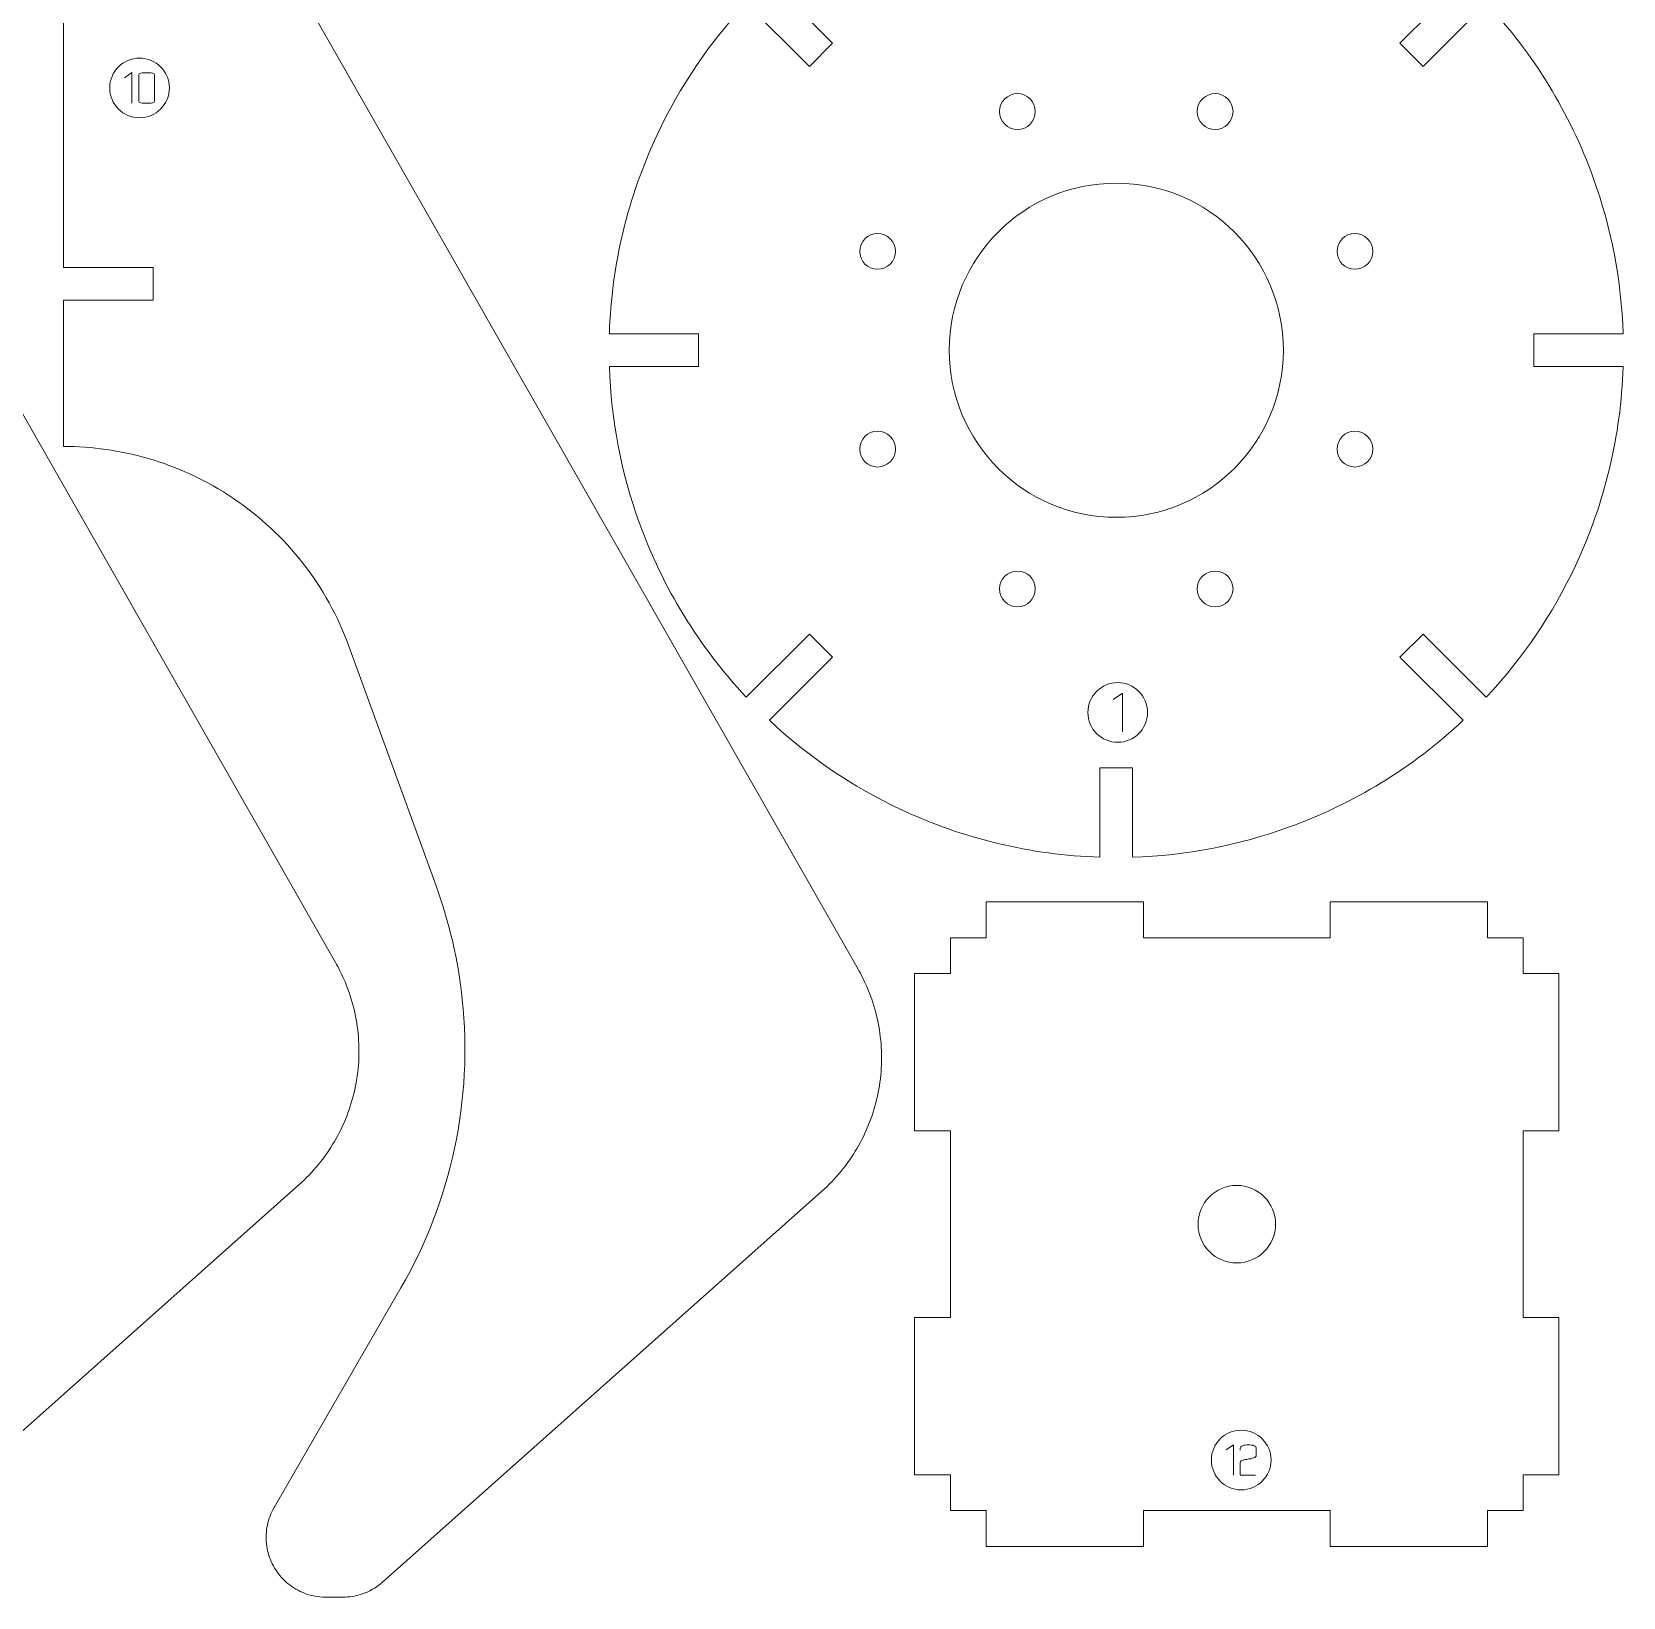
# Model space of a CAD drawing. Header units: inches. Extents: x -185 to 634, y 30 to 850.
# Drawn here: x 214.9 to 592.9, y 31.8 to 403.6 of the extents above; entities that cross this region are included whole.
import ezdxf

# ---------------------------------------------------------------- set-up
doc = ezdxf.new("R2010")
doc.units = ezdxf.units.IN
doc.header["$MEASUREMENT"] = 0
doc.layers.add('_U+00CD_U+00BC_U+00B2_U+00E3 1', color=7, linetype='Continuous')

msp = doc.modelspace()

# ---------------------------------------------------------------- linework, layer by layer
at = {"layer": '_U+00CD_U+00BC_U+00B2_U+00E3 1', "color": 116, "lineweight": 18, "true_color": 0x008837}
for points in [[(236.95, 392.67), (238.7, 393.88), (238.7, 386.6)], [(471.77, 244.99), (473.99, 246.52), (473.99, 237.31)], [(498.64, 66.79), (500.38, 68), (500.38, 60.73)]]:
    msp.add_lwpolyline(points, dxfattribs=at)
at = {"layer": '_U+00CD_U+00BC_U+00B2_U+00E3 1', "color": 7, "lineweight": 18, "true_color": 0xffffff}
msp.add_lwpolyline([(523.34, 188.4), (523.34, 196.91), (560.69, 196.91), (560.69, 188.4), (569.19, 188.4), (569.19, 179.9), (577.7, 179.9), (577.7, 142.55), (569.19, 142.55), (569.19, 98.19), (577.7, 98.19), (577.7, 60.84), (569.19, 60.84), (569.19, 52.34), (560.69, 52.34), (560.69, 43.84), (523.34, 43.84), (523.34, 52.34), (478.98, 52.34), (478.98, 43.84), (441.64, 43.84), (441.64, 52.34), (433.13, 52.34), (433.13, 60.84), (424.63, 60.84), (424.63, 98.19), (433.13, 98.19), (433.13, 142.55), (424.63, 142.55), (424.63, 179.9), (433.13, 179.9), (433.13, 188.4), (441.64, 188.4), (441.64, 196.91), (478.98, 196.91), (478.98, 188.4), (523.34, 188.4)], dxfattribs=at)
for points, knots in [([(112.21, 465.37), (112.85, 465.61), (113.51, 465.79), (114.18, 465.93), (115.64, 466.24), (117.13, 466.31), (118.61, 466.14), (120.09, 465.98), (121.53, 465.59), (122.89, 464.97), (124.25, 464.36), (125.49, 463.54), (126.59, 462.54), (127.7, 461.53), (128.63, 460.37), (129.37, 459.08), (129.37, 459.08), (287.06, 182.56), (287.06, 182.56), (287.8, 181.26), (288.48, 179.92), (289.08, 178.55), (290.87, 174.46), (292, 170.13), (292.44, 165.68), (292.88, 161.23), (292.62, 156.77), (291.66, 152.4), (290.71, 148.04), (289.08, 143.87), (286.82, 140.01), (284.56, 136.15), (281.73, 132.7), (278.39, 129.72), (278.39, 129.72), (174.12, 36.97), (174.12, 36.97), (172.66, 35.67), (170.95, 34.69), (169.08, 34.08), (167.67, 33.62), (166.19, 33.39), (164.7, 33.39), (164.7, 33.39), (160.63, 33.39), (160.63, 33.39), (159.64, 33.39), (158.65, 33.49), (157.68, 33.7), (156.22, 34.01), (154.83, 34.54), (153.54, 35.29), (152.25, 36.03), (151.09, 36.97), (150.1, 38.08), (149.1, 39.19), (148.29, 40.44), (147.68, 41.8), (147.07, 43.16), (146.69, 44.6), (146.53, 46.08), (146.38, 47.56), (146.46, 49.05), (146.77, 50.51), (147.08, 51.97), (147.61, 53.36), (148.35, 54.65), (148.35, 54.65), (178.48, 106.84), (178.48, 106.84), (184.45, 117.16), (188.72, 128.29), (191.2, 139.96), (193.68, 151.62), (194.3, 163.52), (193.05, 175.38), (192.09, 184.59), (190, 193.61), (186.84, 202.31), (186.84, 202.31), (166.12, 259.24), (166.12, 259.24), (163.52, 266.37), (159.85, 273), (155.18, 278.97), (150.51, 284.95), (144.96, 290.12), (138.68, 294.36), (132.39, 298.6), (125.52, 301.81), (118.23, 303.9), (111.76, 305.75), (105.09, 306.69), (98.35, 306.69), (98.35, 306.69), (98.35, 341.41), (98.35, 341.41), (98.35, 341.41), (119.61, 341.41), (119.61, 341.41), (119.61, 341.41), (119.61, 349.21), (119.61, 349.21), (119.61, 349.21), (98.35, 349.21), (98.35, 349.21), (98.35, 349.21), (98.35, 440.63), (98.35, 440.63), (98.35, 440.63), (119.61, 440.63), (119.61, 440.63), (119.61, 440.63), (119.61, 448.42), (119.61, 448.42), (119.61, 448.42), (98.35, 448.42), (98.35, 448.42), (98.35, 450.01), (98.57, 451.58), (99.01, 453.11), (99.5, 454.83), (100.26, 456.45), (101.26, 457.93), (102.26, 459.42), (103.48, 460.72), (104.89, 461.82), (106.3, 462.93), (107.86, 463.79), (109.54, 464.4), (109.54, 464.4), (112.21, 465.37), (112.21, 465.37)], [0, 0, 0, 0, 1, 1, 1, 2, 2, 2, 3, 3, 3, 4, 4, 4, 5, 5, 5, 6, 6, 6, 7, 7, 7, 8, 8, 8, 9, 9, 9, 10, 10, 10, 11, 11, 11, 12, 12, 12, 13, 13, 13, 14, 14, 14, 15, 15, 15, 16, 16, 16, 17, 17, 17, 18, 18, 18, 19, 19, 19, 20, 20, 20, 21, 21, 21, 22, 22, 22, 23, 23, 23, 24, 24, 24, 25, 25, 25, 26, 26, 26, 27, 27, 27, 28, 28, 28, 29, 29, 29, 30, 30, 30, 31, 31, 31, 32, 32, 32, 33, 33, 33, 34, 34, 34, 35, 35, 35, 36, 36, 36, 37, 37, 37, 38, 38, 38, 39, 39, 39, 40, 40, 40, 41, 41, 41, 42, 42, 42, 43, 43, 43, 44, 44, 44, 44]), ([(236.34, 463.78), (236.99, 464.01), (237.65, 464.2), (238.32, 464.34), (239.78, 464.64), (241.27, 464.71), (242.75, 464.54), (244.23, 464.38), (245.67, 463.99), (247.03, 463.37), (248.38, 462.76), (249.63, 461.94), (250.73, 460.94), (251.83, 459.94), (252.77, 458.77), (253.5, 457.48), (253.5, 457.48), (411.2, 180.96), (411.2, 180.96), (411.94, 179.66), (412.61, 178.32), (413.21, 176.96), (415.01, 172.86), (416.14, 168.53), (416.58, 164.08), (417.02, 159.64), (416.76, 155.17), (415.8, 150.8), (414.85, 146.44), (413.22, 142.27), (410.96, 138.41), (408.7, 134.56), (405.87, 131.1), (402.53, 128.13), (402.53, 128.13), (298.26, 35.38), (298.26, 35.38), (296.79, 34.07), (295.09, 33.09), (293.22, 32.49), (291.8, 32.02), (290.33, 31.79), (288.84, 31.79), (288.84, 31.79), (284.77, 31.79), (284.77, 31.79), (283.78, 31.79), (282.79, 31.9), (281.82, 32.1), (280.36, 32.41), (278.97, 32.95), (277.68, 33.69), (276.39, 34.44), (275.23, 35.37), (274.23, 36.48), (273.24, 37.59), (272.43, 38.84), (271.82, 40.2), (271.21, 41.56), (270.83, 43), (270.67, 44.48), (270.52, 45.97), (270.59, 47.45), (270.9, 48.91), (271.21, 50.37), (271.75, 51.76), (272.49, 53.05), (272.49, 53.05), (302.62, 105.24), (302.62, 105.24), (308.58, 115.56), (312.86, 126.69), (315.34, 138.36), (317.81, 150.02), (318.44, 161.93), (317.19, 173.78), (316.22, 182.99), (314.14, 192.01), (310.98, 200.71), (310.98, 200.71), (290.25, 257.64), (290.25, 257.64), (287.66, 264.77), (283.99, 271.4), (279.32, 277.37), (274.65, 283.35), (269.1, 288.52), (262.82, 292.76), (256.53, 297), (249.66, 300.21), (242.37, 302.3), (235.89, 304.15), (229.22, 305.09), (222.49, 305.09), (222.49, 305.09), (222.49, 339.82), (222.49, 339.82), (222.49, 339.82), (243.75, 339.82), (243.75, 339.82), (243.75, 339.82), (243.75, 347.61), (243.75, 347.61), (243.75, 347.61), (222.49, 347.61), (222.49, 347.61), (222.49, 347.61), (222.49, 439.03), (222.49, 439.03), (222.49, 439.03), (243.75, 439.03), (243.75, 439.03), (243.75, 439.03), (243.75, 446.82), (243.75, 446.82), (243.75, 446.82), (222.49, 446.82), (222.49, 446.82), (222.49, 448.41), (222.71, 449.98), (223.15, 451.51), (223.64, 453.23), (224.4, 454.85), (225.4, 456.33), (226.4, 457.82), (227.62, 459.12), (229.03, 460.23), (230.44, 461.33), (232, 462.19), (233.68, 462.81), (233.68, 462.81), (236.34, 463.78), (236.34, 463.78)], [0, 0, 0, 0, 1, 1, 1, 2, 2, 2, 3, 3, 3, 4, 4, 4, 5, 5, 5, 6, 6, 6, 7, 7, 7, 8, 8, 8, 9, 9, 9, 10, 10, 10, 11, 11, 11, 12, 12, 12, 13, 13, 13, 14, 14, 14, 15, 15, 15, 16, 16, 16, 17, 17, 17, 18, 18, 18, 19, 19, 19, 20, 20, 20, 21, 21, 21, 22, 22, 22, 23, 23, 23, 24, 24, 24, 25, 25, 25, 26, 26, 26, 27, 27, 27, 28, 28, 28, 29, 29, 29, 30, 30, 30, 31, 31, 31, 32, 32, 32, 33, 33, 33, 34, 34, 34, 35, 35, 35, 36, 36, 36, 37, 37, 37, 38, 38, 38, 39, 39, 39, 40, 40, 40, 41, 41, 41, 42, 42, 42, 43, 43, 43, 44, 44, 44, 44]), ([(352.13, 324.05), (352.54, 311.39), (354.92, 298.95), (359.22, 287.03), (364.81, 271.57), (373.4, 257.56), (384.64, 245.56), (384.64, 245.56), (399.63, 260.55), (399.63, 260.55), (399.63, 260.55), (405.14, 255.04), (405.14, 255.04), (405.14, 255.04), (390.15, 240.05), (390.15, 240.05), (399.39, 231.39), (409.88, 224.28), (421.34, 218.89), (436.22, 211.91), (452.21, 208.07), (468.64, 207.54), (468.64, 207.54), (468.64, 228.74), (468.64, 228.74), (468.64, 228.74), (476.43, 228.74), (476.43, 228.74), (476.43, 228.74), (476.43, 207.54), (476.43, 207.54), (489.09, 207.95), (501.54, 210.33), (513.45, 214.64), (528.91, 220.22), (542.93, 228.81), (554.92, 240.05), (554.92, 240.05), (539.93, 255.04), (539.93, 255.04), (539.93, 255.04), (545.45, 260.55), (545.45, 260.55), (545.45, 260.55), (560.43, 245.56), (560.43, 245.56), (569.1, 254.8), (576.21, 265.29), (581.59, 276.76), (588.58, 291.64), (592.41, 307.62), (592.94, 324.05), (592.94, 324.05), (571.75, 324.05), (571.75, 324.05), (571.75, 324.05), (571.75, 331.85), (571.75, 331.85), (571.75, 331.85), (592.94, 331.85), (592.94, 331.85), (592.53, 344.51), (590.15, 356.95), (585.85, 368.86), (580.26, 384.33), (571.68, 398.34), (560.43, 410.33), (560.43, 410.33), (545.45, 395.35), (545.45, 395.35), (545.45, 395.35), (539.93, 400.86), (539.93, 400.86), (539.93, 400.86), (554.92, 415.85), (554.92, 415.85), (545.68, 424.51), (535.19, 431.62), (523.73, 437), (508.85, 443.99), (492.86, 447.83), (476.43, 448.36), (476.43, 448.36), (476.43, 427.16), (476.43, 427.16), (476.43, 427.16), (468.64, 427.16), (468.64, 427.16), (468.64, 427.16), (468.64, 448.36), (468.64, 448.36), (455.98, 447.95), (443.53, 445.56), (431.62, 441.26), (416.16, 435.68), (402.14, 427.09), (390.15, 415.85), (390.15, 415.85), (405.14, 400.86), (405.14, 400.86), (405.14, 400.86), (399.63, 395.35), (399.63, 395.35), (399.63, 395.35), (384.64, 410.33), (384.64, 410.33), (375.97, 401.09), (368.86, 390.61), (363.48, 379.14), (356.5, 364.26), (352.66, 348.28), (352.13, 331.85), (352.13, 331.85), (373.32, 331.85), (373.32, 331.85), (373.32, 331.85), (373.32, 324.05), (373.32, 324.05), (373.32, 324.05), (352.13, 324.05), (352.13, 324.05)], [0, 0, 0, 0, 1, 1, 1, 2, 2, 2, 3, 3, 3, 4, 4, 4, 5, 5, 5, 6, 6, 6, 7, 7, 7, 8, 8, 8, 9, 9, 9, 10, 10, 10, 11, 11, 11, 12, 12, 12, 13, 13, 13, 14, 14, 14, 15, 15, 15, 16, 16, 16, 17, 17, 17, 18, 18, 18, 19, 19, 19, 20, 20, 20, 21, 21, 21, 22, 22, 22, 23, 23, 23, 24, 24, 24, 25, 25, 25, 26, 26, 26, 27, 27, 27, 28, 28, 28, 29, 29, 29, 30, 30, 30, 31, 31, 31, 32, 32, 32, 33, 33, 33, 34, 34, 34, 35, 35, 35, 36, 36, 36, 37, 37, 37, 38, 38, 38, 39, 39, 39, 40, 40, 40, 40]), ([(444.8, 384.64), (444.8, 386.99), (446.7, 388.89), (449.05, 388.89), (451.4, 388.89), (453.3, 386.99), (453.3, 384.64), (453.3, 382.29), (451.4, 380.39), (449.05, 380.39), (446.7, 380.39), (444.8, 382.29), (444.8, 384.64)], [0, 0, 0, 0, 1, 1, 1, 2, 2, 2, 3, 3, 3, 4, 4, 4, 4]), ([(491.77, 384.64), (491.77, 386.99), (493.67, 388.89), (496.02, 388.89), (498.37, 388.89), (500.27, 386.99), (500.27, 384.64), (500.27, 382.29), (498.37, 380.39), (496.02, 380.39), (493.67, 380.39), (491.77, 382.29), (491.77, 384.64)], [0, 0, 0, 0, 1, 1, 1, 2, 2, 2, 3, 3, 3, 4, 4, 4, 4]), ([(432.85, 327.95), (432.85, 349.87), (450.62, 367.63), (472.54, 367.63), (494.45, 367.63), (512.22, 349.87), (512.22, 327.95), (512.22, 306.03), (494.45, 288.26), (472.54, 288.26), (450.62, 288.26), (432.85, 306.03), (432.85, 327.95)], [0, 0, 0, 0, 1, 1, 1, 2, 2, 2, 3, 3, 3, 4, 4, 4, 4]), ([(411.59, 351.43), (411.59, 353.78), (413.49, 355.68), (415.84, 355.68), (418.19, 355.68), (420.09, 353.78), (420.09, 351.43), (420.09, 349.08), (418.19, 347.18), (415.84, 347.18), (413.49, 347.18), (411.59, 349.08), (411.59, 351.43)], [0, 0, 0, 0, 1, 1, 1, 2, 2, 2, 3, 3, 3, 4, 4, 4, 4]), ([(524.98, 351.43), (524.98, 353.78), (526.88, 355.68), (529.23, 355.68), (531.58, 355.68), (533.48, 353.78), (533.48, 351.43), (533.48, 349.08), (531.58, 347.18), (529.23, 347.18), (526.88, 347.18), (524.98, 349.08), (524.98, 351.43)], [0, 0, 0, 0, 1, 1, 1, 2, 2, 2, 3, 3, 3, 4, 4, 4, 4]), ([(411.59, 304.47), (411.59, 306.81), (413.49, 308.72), (415.84, 308.72), (418.19, 308.72), (420.09, 306.81), (420.09, 304.47), (420.09, 302.12), (418.19, 300.21), (415.84, 300.21), (413.49, 300.21), (411.59, 302.12), (411.59, 304.47)], [0, 0, 0, 0, 1, 1, 1, 2, 2, 2, 3, 3, 3, 4, 4, 4, 4]), ([(524.98, 304.47), (524.98, 306.81), (526.88, 308.72), (529.23, 308.72), (531.58, 308.72), (533.48, 306.81), (533.48, 304.47), (533.48, 302.12), (531.58, 300.21), (529.23, 300.21), (526.88, 300.21), (524.98, 302.12), (524.98, 304.47)], [0, 0, 0, 0, 1, 1, 1, 2, 2, 2, 3, 3, 3, 4, 4, 4, 4]), ([(444.8, 271.26), (444.8, 273.6), (446.7, 275.51), (449.05, 275.51), (451.4, 275.51), (453.3, 273.6), (453.3, 271.26), (453.3, 268.91), (451.4, 267), (449.05, 267), (446.7, 267), (444.8, 268.91), (444.8, 271.26)], [0, 0, 0, 0, 1, 1, 1, 2, 2, 2, 3, 3, 3, 4, 4, 4, 4]), ([(491.77, 271.26), (491.77, 273.6), (493.67, 275.51), (496.02, 275.51), (498.37, 275.51), (500.27, 273.6), (500.27, 271.26), (500.27, 268.91), (498.37, 267), (496.02, 267), (493.67, 267), (491.77, 268.91), (491.77, 271.26)], [0, 0, 0, 0, 1, 1, 1, 2, 2, 2, 3, 3, 3, 4, 4, 4, 4]), ([(491.95, 120.37), (491.95, 125.46), (496.07, 129.59), (501.16, 129.59), (506.25, 129.59), (510.38, 125.46), (510.38, 120.37), (510.38, 115.28), (506.25, 111.16), (501.16, 111.16), (496.07, 111.16), (491.95, 115.28), (491.95, 120.37)], [0, 0, 0, 0, 1, 1, 1, 2, 2, 2, 3, 3, 3, 4, 4, 4, 4])]:
    msp.add_open_spline(points, degree=3, knots=knots, dxfattribs=at)
at = {"layer": '_U+00CD_U+00BC_U+00B2_U+00E3 1', "color": 116, "lineweight": 18, "true_color": 0x008837}
for points, knots in [([(233.44, 390.24), (233.44, 394.15), (236.62, 397.33), (240.53, 397.33), (244.44, 397.33), (247.62, 394.15), (247.62, 390.24), (247.62, 386.33), (244.44, 383.15), (240.53, 383.15), (236.62, 383.15), (233.44, 386.33), (233.44, 390.24)], [0, 0, 0, 0, 1, 1, 1, 2, 2, 2, 3, 3, 3, 4, 4, 4, 4]), ([(240.32, 387.15), (240.32, 386.93), (240.5, 386.78), (240.86, 386.71), (241.22, 386.64), (241.67, 386.6), (242.22, 386.6), (242.76, 386.6), (243.21, 386.64), (243.57, 386.71), (243.93, 386.78), (244.11, 386.93), (244.11, 387.15), (244.11, 387.15), (244.11, 393.31), (244.11, 393.31), (244.11, 393.53), (243.93, 393.68), (243.57, 393.76), (243.21, 393.83), (242.76, 393.87), (242.22, 393.87), (241.67, 393.87), (241.22, 393.83), (240.86, 393.76), (240.5, 393.68), (240.32, 393.53), (240.32, 393.31), (240.32, 393.31), (240.32, 387.15), (240.32, 387.15)], [0, 0, 0, 0, 1, 1, 1, 2, 2, 2, 3, 3, 3, 4, 4, 4, 5, 5, 5, 6, 6, 6, 7, 7, 7, 8, 8, 8, 9, 9, 9, 10, 10, 10, 10]), ([(472.88, 234.83), (476.78, 234.83), (479.97, 238.02), (479.97, 241.92), (479.97, 245.82), (476.78, 249.01), (472.88, 249.01), (468.98, 249.01), (465.79, 245.82), (465.79, 241.92), (465.79, 238.02), (468.98, 234.83), (472.88, 234.83)], [0, 0, 0, 0, 1, 1, 1, 2, 2, 2, 3, 3, 3, 4, 4, 4, 4]), ([(509.3, 64.37), (509.3, 60.45), (506.13, 57.28), (502.21, 57.28), (498.3, 57.28), (495.13, 60.45), (495.13, 64.37), (495.13, 68.28), (498.3, 71.45), (502.21, 71.45), (506.13, 71.45), (509.3, 68.28), (509.3, 64.37)], [0, 0, 0, 0, 1, 1, 1, 2, 2, 2, 3, 3, 3, 4, 4, 4, 4]), ([(502, 66.67), (502, 66.67), (502, 67.18), (502, 67.18), (502, 67.41), (502.18, 67.6), (502.55, 67.76), (502.91, 67.91), (503.36, 67.99), (503.9, 67.99), (504.44, 67.99), (504.89, 67.91), (505.25, 67.76), (505.61, 67.6), (505.79, 67.41), (505.79, 67.18), (505.79, 67.18), (505.79, 65.47), (505.79, 65.47), (505.79, 65.21), (505.58, 65.01), (505.14, 64.85), (504.97, 64.79), (504.8, 64.74), (504.62, 64.71), (504.44, 64.67), (504.18, 64.63), (503.85, 64.57), (503.66, 64.54), (503.48, 64.5), (503.3, 64.47), (503.13, 64.44), (502.94, 64.42), (502.74, 64.4), (502.26, 64.26), (502.01, 64.05), (501.99, 63.77), (501.99, 63.77), (501.99, 60.73), (501.99, 60.73), (501.99, 60.73), (505.59, 60.73), (505.59, 60.73)], [0, 0, 0, 0, 1, 1, 1, 2, 2, 2, 3, 3, 3, 4, 4, 4, 5, 5, 5, 6, 6, 6, 7, 7, 7, 8, 8, 8, 9, 9, 9, 10, 10, 10, 11, 11, 11, 12, 12, 12, 13, 13, 13, 14, 14, 14, 14])]:
    msp.add_open_spline(points, degree=3, knots=knots, dxfattribs=at)

doc.saveas('drawing.dxf')
